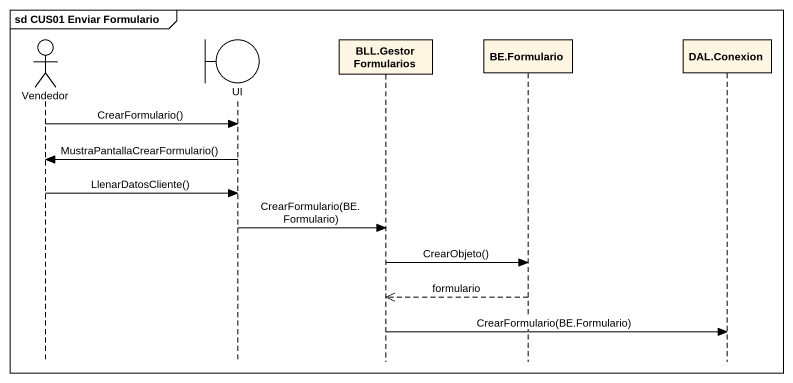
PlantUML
@startuml
mainframe sd CUS01 Enviar Formulario
hide footbox
actor Vendedor
boundary UI
participant "BLL.GestorFormularios" as BLL_GestorFormularios
participant "BE.Formulario" as BE_Formulario
participant "DAL.Conexion" as DAL_Conexion

Vendedor -> UI : CrearFormulario()
UI -> Vendedor : MustraPantallaCrearFormulario()
Vendedor -> UI : LlenarDatosCliente()
UI -> BLL_GestorFormularios : CrearFormulario(BE.Formulario)
BLL_GestorFormularios -> BE_Formulario : CrearObjeto()
BE_Formulario -->> BLL_GestorFormularios : formulario
BLL_GestorFormularios -> DAL_Conexion : CrearFormulario(BE.Formulario)
@enduml
